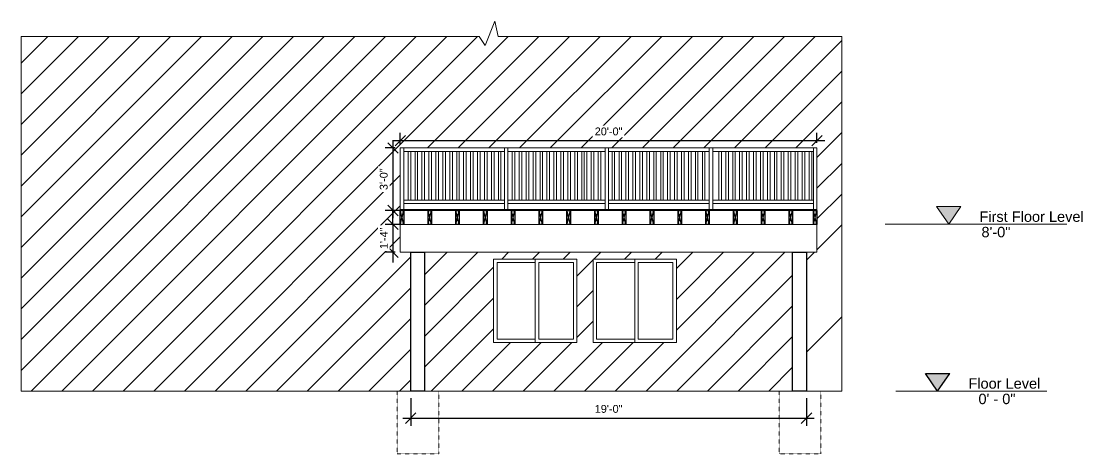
# Model space of a CAD drawing. Header units: inches. Extents: x 5821 to 9304, y -7513 to -2875.
# Drawn here: x 7631 to 8242, y -7513 to -7264 of the extents above; entities that cross this region are included whole.
import ezdxf

# ---------------------------------------------------------------- set-up
doc = ezdxf.new("R2010")
doc.units = ezdxf.units.IN
doc.header["$MEASUREMENT"] = 0
doc.linetypes.add('CENTER', pattern=[2, 1.25, -0.25, 0.25, -0.25])
doc.linetypes.add('Dash 1_16_', pattern=[0.125, 0.0625, -0.0625])
doc.layers.add('dimensions', color=1, linetype='Continuous')
doc.layers.add('RCP-MRKR', color=2, linetype='Continuous')
for name, color, linetype, lineweight in [('FOUNDATION', 95, 'CENTER', 9), ('Text', 7, 'Continuous', 9), ('wall view line', 70, 'Continuous', 13), ('window', 160, 'Continuous', 13), ('wood', 40, 'Continuous', 9)]:
    doc.layers.add(name, color=color, linetype=linetype, lineweight=lineweight)
doc.styles.add('Arial', font='arial.ttf', dxfattribs={"height": 6})
doc.styles.add('Arial_1', font='arial.ttf', dxfattribs={"height": 4.5})
doc.styles.add('Romans', font='romans.shx', dxfattribs={"width": 0.85})
doc.dimstyles.new('KjY-DIM_01', dxfattribs={"dimtxt": 0.09375, "dimasz": 0.078125, "dimexe": 0.0625, "dimexo": 0.09375, "dimgap": 0.015625, "dimtad": 1, "dimdec": 4, "dimzin": 3, "dimdsep": 46, "dimlunit": 4, "dimtxsty": 'Romans', "dimblk": 'ARCHTICK', "dimcen": 0, "dimdle": 0.03125, "dimclrd": 1, "dimclre": 1, "dimclrt": 1, "dimadec": 0, "dimazin": 0, "dimtfac": 1, "dimtdec": 4, "dimtmove": 2, "dimatfit": 3, "dimfxl": 1, "dimfrac": 2, "dimtolj": 1, "dimtzin": 0, "dimarcsym": 0})
doc.dimstyles.new('Linear_-_3_32__Arial', dxfattribs={"dimscale": 12, "dimtxt": 4.591167, "dimasz": 0.5, "dimexe": 0.375, "dimexo": 0.25, "dimgap": 0.25, "dimtad": 1, "dimdec": 5, "dimrnd": 0.03125, "dimzin": 1, "dimdsep": 46, "dimlunit": 4, "dimtxsty": 'Arial_1', "dimblk1": 'OBLIQUE', "dimblk2": 'OBLIQUE', "dimsah": 1, "dimcen": 0.09, "dimdle": 0.375, "dimazin": 0, "dimtfac": 1, "dimtdec": 4, "dimtix": 1, "dimtmove": 0, "dimatfit": 3, "dimfxl": 1, "dimtvp": 1, "dimtfill": 1, "dimfrac": 2, "dimtolj": 1, "dimtzin": 0, "dimarcsym": 2})

# ---------------------------------------------------------------- blocks, each defined once
blk = doc.blocks.new('_Oblique')
at = {"color": 0, "linetype": 'ByBlock', "lineweight": -2}
blk.add_line((-0.5, -0.5), (0.5, 0.5), dxfattribs=at)
blk = doc.blocks.new('*D402')
at = {"layer": 'Defpoints', "color": 0, "ltscale": 100, "transparency": 16777216}
for p in [(7849.13, -7381.31), (7849.13, -7397.31)]:
    blk.add_point(p, dxfattribs=at)
at = {"layer": 'dimensions', "color": 0, "lineweight": -2, "ltscale": 100, "transparency": 16777216}
for p, q in [((7844.92, -7381.31), (7844.92, -7375.31)), ((7846.13, -7381.31), (7840.42, -7381.31)), ((7844.92, -7381.31), (7844.92, -7397.31)), ((7846.13, -7397.31), (7840.42, -7397.31)), ((7844.92, -7397.31), (7844.92, -7403.31))]:
    blk.add_line(p, q, dxfattribs=at)
at = {"layer": 'dimensions', "color": 0, "lineweight": -2, "ltscale": 100, "transparency": 16777216, "xscale": 5.999999999999999, "yscale": 5.999999999999999, "zscale": 5.999999999999999}
for p, rotation in [((7844.92, -7381.31), 270), ((7844.92, -7397.31), 90)]:
    blk.add_blockref('_Oblique', p, dxfattribs=dict(at, rotation=rotation))
at = {"layer": 'dimensions', "color": 0, "lineweight": 0, "ltscale": 100, "transparency": 16777216, "insert": (7839.66, -7389.31), "char_height": 4.5, "attachment_point": 5, "rotation": 90, "style": 'Arial_1', "bg_fill": 3, "box_fill_scale": 1.25, "bg_fill_color": 256, "bg_fill_true_color": 13158600, "bg_fill_transparency": 0}
blk.add_mtext('\\A1;1\'-4"', dxfattribs=at)
at = {"layer": 'Defpoints', "color": 0, "ltscale": 100, "transparency": 16777216}
blk.add_point((7844.92, -7397.31), dxfattribs=at)
blk = doc.blocks.new('*D400')
at = {"layer": 'Defpoints', "color": 0, "ltscale": 100, "transparency": 16777216}
for p in [(7849.12, -7337.31), (7844.9, -7373.31), (7851.13, -7373.31)]:
    blk.add_point(p, dxfattribs=at)
at = {"layer": 'dimensions', "color": 0, "lineweight": -2, "ltscale": 100, "transparency": 16777216}
for p, q in [((7846.12, -7337.31), (7840.4, -7337.31)), ((7844.9, -7332.81), (7844.9, -7377.81)), ((7848.13, -7373.31), (7840.4, -7373.31))]:
    blk.add_line(p, q, dxfattribs=at)
at = {"layer": 'dimensions', "color": 0, "lineweight": -2, "ltscale": 100, "transparency": 16777216, "xscale": 5.999999999999999, "yscale": 5.999999999999999, "zscale": 5.999999999999999}
for p, rotation in [((7844.9, -7337.31), 90), ((7844.9, -7373.31), 270)]:
    blk.add_blockref('_Oblique', p, dxfattribs=dict(at, rotation=rotation))
at = {"layer": 'dimensions', "color": 0, "lineweight": 0, "ltscale": 100, "transparency": 16777216, "insert": (7839.61, -7355.31), "char_height": 4.5, "attachment_point": 5, "rotation": 90, "style": 'Arial_1', "bg_fill": 3, "box_fill_scale": 1.25, "bg_fill_color": 256, "bg_fill_true_color": 13158600, "bg_fill_transparency": 0}
blk.add_mtext('\\A1;3\'-0"', dxfattribs=at)
blk = doc.blocks.new('*D403')
at = {"layer": 'Defpoints', "color": 0, "ltscale": 100, "transparency": 16777216}
for p in [(8089.12, -7333.11), (8089.12, -7337.31), (7849.12, -7338.31)]:
    blk.add_point(p, dxfattribs=at)
at = {"layer": 'dimensions', "color": 0, "lineweight": -2, "ltscale": 100, "transparency": 16777216}
for p, q in [((7849.12, -7335.31), (7849.12, -7328.61)), ((8089.12, -7334.31), (8089.12, -7328.61)), ((7844.62, -7333.11), (8093.62, -7333.11))]:
    blk.add_line(p, q, dxfattribs=at)
at = {"layer": 'dimensions', "color": 0, "lineweight": -2, "ltscale": 100, "transparency": 16777216, "xscale": 5.999999999999999, "yscale": 5.999999999999999, "zscale": 5.999999999999999, "rotation": 180}
blk.add_blockref('_Oblique', (7849.12, -7333.11), dxfattribs=at)
at = {"layer": 'dimensions', "color": 0, "lineweight": -2, "ltscale": 100, "transparency": 16777216, "xscale": 5.999999999999999, "yscale": 5.999999999999999, "zscale": 5.999999999999999}
blk.add_blockref('_Oblique', (8089.12, -7333.11), dxfattribs=at)
at = {"layer": 'dimensions', "color": 0, "lineweight": 0, "ltscale": 100, "transparency": 16777216, "insert": (7969.12, -7327.82), "char_height": 4.5, "attachment_point": 5, "style": 'Arial_1', "bg_fill": 3, "box_fill_scale": 1.25, "bg_fill_color": 256, "bg_fill_true_color": 13158600, "bg_fill_transparency": 0}
blk.add_mtext('\\A1;20\'-0"', dxfattribs=at)
blk = doc.blocks.new('*D401')
at = {"layer": 'Defpoints', "color": 0, "ltscale": 100, "transparency": 16777216}
for p in [(7855.13, -7478.29), (8083.12, -7478.29), (8083.12, -7492.8)]:
    blk.add_point(p, dxfattribs=at)
at = {"layer": 'dimensions', "color": 0, "lineweight": -2, "ltscale": 100, "transparency": 16777216}
for p, q in [((7855.13, -7481.29), (7855.13, -7497.3)), ((8083.12, -7481.29), (8083.12, -7497.3)), ((7850.63, -7492.8), (8087.62, -7492.8))]:
    blk.add_line(p, q, dxfattribs=at)
at = {"layer": 'dimensions', "color": 0, "lineweight": -2, "ltscale": 100, "transparency": 16777216, "xscale": 5.999999999999999, "yscale": 5.999999999999999, "zscale": 5.999999999999999, "rotation": 180}
blk.add_blockref('_Oblique', (7855.13, -7492.8), dxfattribs=at)
at = {"layer": 'dimensions', "color": 0, "lineweight": -2, "ltscale": 100, "transparency": 16777216, "xscale": 5.999999999999999, "yscale": 5.999999999999999, "zscale": 5.999999999999999}
blk.add_blockref('_Oblique', (8083.12, -7492.8), dxfattribs=at)
at = {"layer": 'dimensions', "color": 0, "ltscale": 100, "transparency": 16777216, "insert": (7969.13, -7487.5), "char_height": 4.5, "attachment_point": 5, "style": 'Arial_1', "bg_fill": 3, "box_fill_scale": 1.25, "bg_fill_color": 256, "bg_fill_true_color": 13158600, "bg_fill_transparency": 0}
blk.add_mtext('\\A1;19\'-0"', dxfattribs=at)
blk = doc.blocks.new('_ArchTick')
at = {"color": 0, "linetype": 'ByBlock', "lineweight": 100, "const_width": 0.15}
blk.add_lwpolyline([(-0.5, -0.5), (0.5, 0.5)], dxfattribs=at)
blk = doc.blocks.new('*D404')
at = {"layer": 'Defpoints', "color": 0, "ltscale": 100, "transparency": 16777216}
for p in [(7844.88, -7373.31), (7849.13, -7373.31), (7849.13, -7381.31)]:
    blk.add_point(p, dxfattribs=at)
at = {"layer": 'dimensions', "color": 1, "lineweight": -2, "ltscale": 100, "transparency": 16777216}
for p, q in [((7849.03, -7373.31), (7844.82, -7373.31)), ((7844.88, -7381.34), (7844.88, -7373.28)), ((7849.03, -7381.31), (7844.82, -7381.31))]:
    blk.add_line(p, q, dxfattribs=at)
at = {"layer": 'dimensions', "color": 1, "lineweight": -2, "ltscale": 100, "transparency": 16777216, "xscale": 0.078125, "yscale": 0.078125, "zscale": 0.078125}
for p, rotation in [((7844.88, -7373.31), 90), ((7844.88, -7381.31), 270)]:
    blk.add_blockref('_ArchTick', p, dxfattribs=dict(at, rotation=rotation))
at = {"layer": 'dimensions', "color": 1, "ltscale": 100, "transparency": 16777216, "insert": (7844.81, -7377.31), "char_height": 0.0938, "attachment_point": 5, "rotation": 90, "style": 'Romans'}
blk.add_mtext('\\A1;8"', dxfattribs=at)

msp = doc.modelspace()

# ---------------------------------------------------------------- hatches: boundary and pattern name
h = msp.add_hatch(color=256)
h.dxf.hatch_style = 1
h.paths.add_polyline_path([(8158.641999, -7477.248685), (8165.641999, -7467.067074), (8151.641999, -7467.067074)])
at = {"layer": 'dimensions', "ltscale": 100}
h = msp.add_hatch(dxfattribs=at)
h.set_pattern_fill('ANSI31', color=8, scale=100)
h.set_pattern_definition([(45, (-15.383, -598.107), (-8.838835, 8.838835), [])])
h.paths.add_polyline_path([(8103.473262, -7273.158687), (7905.602212, -7273.158687), (7903.547709, -7264.407376), (7897.935641, -7278.44587), (7894.659551, -7273.158687), (7630.790885, -7273.158687), (7630.790885, -7381.248685), (7849.127785, -7381.248685), (7849.127785, -7373.313098), (7849.117467, -7337.313098), (8089.117467, -7337.313098), (8089.117467, -7373.313098), (8089.120497, -7373.313098), (8089.120497, -7381.248685), (8103.473262, -7381.248685)])
h.paths.add_polyline_path([(7855.130815, -7397.313098), (7849.127785, -7397.313098), (7849.127785, -7381.248685), (7630.790885, -7381.248685), (7630.790885, -7477.287747), (7855.130815, -7477.287747)])
h.paths.add_polyline_path([(7844.36965, -7396.891884), (7844.36965, -7382.124149), (7835.096458, -7382.124149), (7835.096458, -7396.891884)], flags=24)
h = msp.add_hatch(dxfattribs=at)
h.set_pattern_fill('ANSI31', color=8, scale=300)
h.set_pattern_definition([(45, (-15.383, -598.107), (-26.5165, 26.5165), [])])
h.paths.add_polyline_path([(8103.473262, -7381.248685), (8089.120497, -7381.248685), (8089.120497, -7381.313098), (8089.117467, -7397.313098), (8083.120497, -7397.313098), (8083.120497, -7477.287747), (8103.473262, -7477.287747)])
h = msp.add_hatch(dxfattribs=at)
h.set_pattern_fill('ANSI31', color=8, scale=100)
h.paths.add_polyline_path([(8075.120497, -7397.313098), (7863.130815, -7397.313098), (7863.130815, -7477.287747), (8075.120497, -7477.287747)])
h.paths.add_polyline_path([(7902.87126, -7449.313389), (7902.87126, -7401.304832), (7950.869771, -7401.304832), (7950.869771, -7449.313389)], flags=16)
h.paths.add_polyline_path([(7904.87126, -7447.313389), (7904.87126, -7403.304832), (7926.870516, -7403.304832), (7926.870516, -7447.313389)], flags=0)
h.paths.add_polyline_path([(7928.870516, -7447.313389), (7928.870516, -7403.304832), (7948.869771, -7403.304832), (7948.869771, -7447.313389)], flags=0)
h.paths.add_polyline_path([(7960.177045, -7449.313389), (7960.177045, -7401.304832), (8008.175557, -7401.304832), (8008.175557, -7449.313389)], flags=16)
h.paths.add_polyline_path([(7962.177045, -7447.313389), (7962.177045, -7403.304832), (7984.176301, -7403.304832), (7984.176301, -7447.313389)], flags=0)
h.paths.add_polyline_path([(7986.176301, -7447.313389), (7986.176301, -7403.304832), (8006.175557, -7403.304832), (8006.175557, -7447.313389)], flags=0)
at = {"layer": 'Text', "ltscale": 100}
h = msp.add_hatch(color=256, dxfattribs=at)
h.dxf.hatch_style = 1
h.paths.add_polyline_path([(8165.009238, -7381.248685), (8172.009238, -7371.067074), (8158.009238, -7371.067074)])

# ---------------------------------------------------------------- linework, layer by layer
for p, q in [((8151.641999, -7467.067074), (8165.641999, -7467.067074)), ((8158.641999, -7477.248685), (8151.641999, -7467.067074)), ((8158.641999, -7477.248685), (8165.641999, -7467.067074))]:
    msp.add_line(p, q)
at = {"layer": 'dimensions', "ltscale": 100}
for p, q in [((7867.130815, -7381.313098), (7865.127785, -7373.313098)), ((7865.127785, -7381.313098), (7867.117467, -7373.313098)), ((7883.130815, -7381.313098), (7881.127785, -7373.313098)), ((7881.127785, -7381.313098), (7883.117467, -7373.313098)), ((7899.130815, -7381.313098), (7897.127785, -7373.313098)), ((7897.127785, -7381.313098), (7899.117467, -7373.313098)), ((7915.130815, -7381.313098), (7913.127785, -7373.313098)), ((7913.127785, -7381.313098), (7915.117467, -7373.313098)), ((7931.130815, -7381.313098), (7929.127785, -7373.313098)), ((7929.127785, -7381.313098), (7931.117467, -7373.313098)), ((7947.130815, -7381.313098), (7945.127785, -7373.313098)), ((7945.127785, -7381.313098), (7947.117467, -7373.313098)), ((7963.130815, -7381.313098), (7961.127785, -7373.313098)), ((7961.127785, -7381.313098), (7963.117467, -7373.313098)), ((7979.130815, -7381.313098), (7977.127785, -7373.313098)), ((7977.127785, -7381.313098), (7979.117467, -7373.313098)), ((7995.130815, -7381.313098), (7993.127785, -7373.313098)), ((7993.127785, -7381.313098), (7995.117467, -7373.313098)), ((8011.130815, -7381.313098), (8009.127785, -7373.313098)), ((8009.127785, -7381.313098), (8011.117467, -7373.313098)), ((8027.130815, -7381.313098), (8025.127785, -7373.313098)), ((8025.127785, -7381.313098), (8027.117467, -7373.313098)), ((8043.130815, -7381.313098), (8041.127785, -7373.313098)), ((8041.127785, -7381.313098), (8043.117467, -7373.313098)), ((8059.130815, -7381.313098), (8057.127785, -7373.313098)), ((8057.127785, -7381.313098), (8059.117467, -7373.313098)), ((8075.130815, -7381.313098), (8073.127785, -7373.313098)), ((8073.127785, -7381.313098), (8075.117467, -7373.313098)), ((8089.120497, -7381.313098), (8087.117467, -7373.313098)), ((8087.117467, -7381.313098), (8089.107148, -7373.313098))]:
    msp.add_line(p, q, dxfattribs=at)
for points in [[(7865.127785, -7373.313098), (7867.130815, -7373.313098), (7867.130815, -7381.313098), (7865.127785, -7381.313098)], [(7881.127785, -7373.313098), (7883.130815, -7373.313098), (7883.130815, -7381.313098), (7881.127785, -7381.313098)], [(7897.127785, -7373.313098), (7899.130815, -7373.313098), (7899.130815, -7381.313098), (7897.127785, -7381.313098)], [(7913.127785, -7373.313098), (7915.130815, -7373.313098), (7915.130815, -7381.313098), (7913.127785, -7381.313098)], [(7929.127785, -7373.313098), (7931.130815, -7373.313098), (7931.130815, -7381.313098), (7929.127785, -7381.313098)], [(7945.127785, -7373.313098), (7947.130815, -7373.313098), (7947.130815, -7381.313098), (7945.127785, -7381.313098)], [(7961.127785, -7373.313098), (7963.130815, -7373.313098), (7963.130815, -7381.313098), (7961.127785, -7381.313098)], [(7977.127785, -7373.313098), (7979.130815, -7373.313098), (7979.130815, -7381.313098), (7977.127785, -7381.313098)], [(7993.127785, -7373.313098), (7995.130815, -7373.313098), (7995.130815, -7381.313098), (7993.127785, -7381.313098)], [(8009.127785, -7373.313098), (8011.130815, -7373.313098), (8011.130815, -7381.313098), (8009.127785, -7381.313098)], [(8025.127785, -7373.313098), (8027.130815, -7373.313098), (8027.130815, -7381.313098), (8025.127785, -7381.313098)], [(8041.127785, -7373.313098), (8043.130815, -7373.313098), (8043.130815, -7381.313098), (8041.127785, -7381.313098)], [(8057.127785, -7373.313098), (8059.130815, -7373.313098), (8059.130815, -7381.313098), (8057.127785, -7381.313098)], [(8073.127785, -7373.313098), (8075.130815, -7373.313098), (8075.130815, -7381.313098), (8073.127785, -7381.313098)], [(8087.117467, -7373.313098), (8089.120497, -7373.313098), (8089.120497, -7381.313098), (8087.117467, -7381.313098)]]:
    msp.add_lwpolyline(points, close=True, dxfattribs=at)
at = {"layer": 'RCP-MRKR', "ltscale": 100}
for points in [[(7855.130815, -7397.313098), (7863.130815, -7397.313098), (7863.130815, -7477.287747), (7855.130815, -7477.287747)], [(8075.120497, -7397.313098), (8083.120497, -7397.313098), (8083.120497, -7477.287747), (8075.120497, -7477.287747)]]:
    msp.add_lwpolyline(points, close=True, dxfattribs=at)
at = {"layer": 'Text', "ltscale": 100}
for p, q in [((8158.009238, -7371.067074), (8172.009238, -7371.067074)), ((8165.009238, -7381.248685), (8158.009238, -7371.067074)), ((8165.009238, -7381.248685), (8172.009238, -7371.067074)), ((8128.424428, -7381.248685), (8233.009238, -7381.248685)), ((8134.50606, -7477.248685), (8221.641999, -7477.248685))]:
    msp.add_line(p, q, dxfattribs=at)
at = {"layer": 'wall view line', "ltscale": 100}
for p, q in [((7897.935641, -7278.44587), (7903.547709, -7264.407376)), ((7903.547709, -7264.407376), (7905.602212, -7273.158687)), ((7630.790885, -7477.287747), (7630.790885, -7273.158687)), ((7630.790885, -7273.158687), (7894.659551, -7273.158687)), ((7894.659551, -7273.158687), (7897.935641, -7278.44587)), ((7905.602212, -7273.158687), (8103.473262, -7273.158687)), ((8103.473262, -7273.158687), (8103.473262, -7477.287747)), ((7976.617467, -7337.313098), (7849.117467, -7337.313098)), ((7911.117467, -7337.313098), (7911.117467, -7372.813098)), ((7967.117467, -7337.313098), (7967.117467, -7372.813098)), ((7975.117467, -7337.313098), (8033.117467, -7337.313098)), ((8027.117467, -7337.313098), (8027.117467, -7372.813098)), ((8087.118989, -7337.313098), (8087.118989, -7372.813098)), ((7853.617467, -7339.313098), (7853.617467, -7367.313098)), ((7855.117467, -7339.313098), (7855.117467, -7367.313098)), ((7857.617467, -7339.313098), (7857.617467, -7367.313098)), ((7859.117467, -7339.313098), (7859.117467, -7367.313098)), ((7861.617467, -7339.313098), (7861.617467, -7367.313098)), ((7863.117467, -7339.313098), (7863.117467, -7367.313098)), ((7865.617467, -7339.313098), (7865.617467, -7367.313098)), ((7867.117467, -7339.313098), (7867.117467, -7367.313098)), ((7869.617467, -7339.313098), (7869.617467, -7367.313098)), ((7871.117467, -7339.313098), (7871.117467, -7367.313098)), ((7873.617467, -7339.313098), (7873.617467, -7367.313098)), ((7875.117467, -7339.313098), (7875.117467, -7367.313098)), ((7877.617467, -7339.313098), (7877.617467, -7367.313098)), ((7879.117467, -7339.313098), (7879.117467, -7367.313098)), ((7881.617467, -7339.313098), (7881.617467, -7367.313098)), ((7883.117467, -7339.313098), (7883.117467, -7367.313098)), ((7885.617467, -7339.313098), (7885.617467, -7367.313098)), ((7887.117467, -7339.313098), (7887.117467, -7367.313098)), ((7889.617467, -7339.313098), (7889.617467, -7367.313098)), ((7891.117467, -7339.313098), (7891.117467, -7367.313098)), ((7893.617467, -7339.313098), (7893.617467, -7367.313098)), ((7895.117467, -7339.313098), (7895.117467, -7367.313098)), ((7897.617467, -7339.313098), (7897.617467, -7367.313098)), ((7899.117467, -7339.313098), (7899.117467, -7367.313098)), ((7901.617467, -7339.313098), (7901.617467, -7367.313098)), ((7903.117467, -7339.313098), (7903.117467, -7367.313098)), ((7905.617467, -7339.313098), (7905.617467, -7367.313098)), ((7905.617467, -7339.313098), (7905.617467, -7367.313098)), ((7907.117467, -7339.313098), (7907.117467, -7367.313098)), ((7911.117467, -7339.313098), (7967.117467, -7339.313098)), ((7913.617467, -7339.313098), (7913.617467, -7367.313098)), ((7915.117467, -7339.313098), (7915.117467, -7367.313098)), ((7917.617467, -7339.313098), (7917.617467, -7367.313098)), ((7919.117467, -7339.313098), (7919.117467, -7367.313098)), ((7921.617467, -7339.313098), (7921.617467, -7367.313098)), ((7923.117467, -7339.313098), (7923.117467, -7367.313098)), ((7925.617467, -7339.313098), (7925.617467, -7367.313098)), ((7927.117467, -7339.313098), (7927.117467, -7367.313098)), ((7929.617467, -7339.313098), (7929.617467, -7367.313098)), ((7931.117467, -7339.313098), (7931.117467, -7367.313098)), ((7933.617467, -7339.313098), (7933.617467, -7367.313098)), ((7935.117467, -7339.313098), (7935.117467, -7367.313098)), ((7937.617467, -7339.313098), (7937.617467, -7367.313098)), ((7939.117467, -7339.313098), (7939.117467, -7367.313098)), ((7941.617467, -7339.313098), (7941.617467, -7367.313098)), ((7943.117467, -7339.313098), (7943.117467, -7367.313098)), ((7945.617467, -7339.313098), (7945.617467, -7367.313098)), ((7947.117467, -7339.313098), (7947.117467, -7367.313098)), ((7949.617467, -7339.313098), (7949.617467, -7367.313098)), ((7951.117467, -7339.313098), (7951.117467, -7367.313098)), ((7953.617467, -7339.313098), (7953.617467, -7367.313098)), ((7955.117467, -7339.313098), (7955.117467, -7367.313098)), ((7955.117467, -7339.313098), (7955.117467, -7367.313098)), ((7956.617467, -7339.313098), (7956.617467, -7367.313098)), ((7959.117467, -7339.313098), (7959.117467, -7367.313098)), ((7960.617467, -7339.313098), (7960.617467, -7367.313098)), ((7963.117467, -7339.313098), (7963.117467, -7367.313098)), ((7964.617467, -7339.313098), (7964.617467, -7367.313098)), ((7969.135746, -7339.313098), (8027.117467, -7339.313098)), ((7971.117467, -7339.313098), (7971.117467, -7367.313098)), ((7972.617467, -7339.313098), (7972.617467, -7367.313098)), ((7975.117467, -7339.313098), (8027.117467, -7339.313098)), ((7975.117467, -7339.313098), (7975.117467, -7339.313098)), ((7975.117467, -7339.313098), (7975.117467, -7367.313098)), ((7975.117467, -7339.313098), (7975.117467, -7367.313098)), ((7976.617467, -7339.313098), (7976.617467, -7367.313098)), ((7976.617467, -7339.313098), (7976.617467, -7367.313098)), ((7979.117467, -7339.313098), (7979.117467, -7367.313098)), ((7979.117467, -7339.313098), (7979.117467, -7367.313098)), ((7980.617467, -7339.313098), (7980.617467, -7367.313098)), ((7980.617467, -7339.313098), (7980.617467, -7367.313098)), ((7983.117467, -7339.313098), (7983.117467, -7367.313098)), ((7983.117467, -7339.313098), (7983.117467, -7367.313098)), ((7984.617467, -7339.313098), (7984.617467, -7367.313098)), ((7984.617467, -7339.313098), (7984.617467, -7367.313098)), ((7987.117467, -7339.313098), (7987.117467, -7367.313098)), ((7987.117467, -7339.313098), (7987.117467, -7367.313098)), ((7988.617467, -7339.313098), (7988.617467, -7367.313098)), ((7988.617467, -7339.313098), (7988.617467, -7367.313098)), ((7991.117467, -7339.313098), (7991.117467, -7367.313098)), ((7991.117467, -7339.313098), (7991.117467, -7367.313098)), ((7992.617467, -7339.313098), (7992.617467, -7367.313098)), ((7992.617467, -7339.313098), (7992.617467, -7367.313098)), ((7995.117467, -7339.313098), (7995.117467, -7367.313098)), ((7995.117467, -7339.313098), (7995.117467, -7367.313098)), ((7996.617467, -7339.313098), (7996.617467, -7367.313098)), ((7996.617467, -7339.313098), (7996.617467, -7367.313098)), ((7999.117467, -7339.313098), (7999.117467, -7367.313098)), ((7999.117467, -7339.313098), (7999.117467, -7367.313098)), ((8000.617467, -7339.313098), (8000.617467, -7367.313098)), ((8000.617467, -7339.313098), (8000.617467, -7367.313098)), ((8003.117467, -7339.313098), (8003.117467, -7367.313098)), ((8003.117467, -7339.313098), (8003.117467, -7367.313098)), ((8004.617467, -7339.313098), (8004.617467, -7367.313098)), ((8004.617467, -7339.313098), (8004.617467, -7367.313098)), ((8007.117467, -7339.313098), (8007.117467, -7367.313098)), ((8008.617467, -7339.313098), (8008.617467, -7367.313098)), ((8011.117467, -7339.313098), (8011.117467, -7367.313098)), ((8012.617467, -7339.313098), (8012.617467, -7367.313098)), ((8015.117467, -7339.313098), (8015.117467, -7367.313098)), ((8016.617467, -7339.313098), (8016.617467, -7367.313098)), ((8019.117467, -7339.313098), (8019.117467, -7367.313098)), ((8020.617467, -7339.313098), (8020.617467, -7367.313098)), ((8023.117467, -7339.313098), (8023.117467, -7367.313098)), ((8024.617467, -7339.313098), (8024.617467, -7367.313098)), ((8029.135746, -7339.313098), (8033.117467, -7339.313098)), ((8029.135746, -7339.313098), (8087.118989, -7339.313098)), ((8032.617467, -7339.313098), (8032.617467, -7367.313098)), ((8032.617467, -7339.313098), (8032.617467, -7367.313098)), ((8034.117467, -7339.313098), (8034.117467, -7367.313098)), ((8036.617467, -7339.313098), (8036.617467, -7367.313098)), ((8038.117467, -7339.313098), (8038.117467, -7367.313098)), ((8040.617467, -7339.313098), (8040.617467, -7367.313098)), ((8042.117467, -7339.313098), (8042.117467, -7367.313098)), ((8044.617467, -7339.313098), (8044.617467, -7367.313098)), ((8046.117467, -7339.313098), (8046.117467, -7367.313098)), ((8048.617467, -7339.313098), (8048.617467, -7367.313098)), ((8050.117467, -7339.313098), (8050.117467, -7367.313098)), ((8052.617467, -7339.313098), (8052.617467, -7367.313098)), ((8054.117467, -7339.313098), (8054.117467, -7367.313098)), ((8056.617467, -7339.313098), (8056.617467, -7367.313098)), ((8058.117467, -7339.313098), (8058.117467, -7367.313098)), ((8060.617467, -7339.313098), (8060.617467, -7367.313098)), ((8062.117467, -7339.313098), (8062.117467, -7367.313098)), ((8064.617467, -7339.313098), (8064.617467, -7367.313098)), ((8066.117467, -7339.313098), (8066.117467, -7367.313098)), ((8068.617467, -7339.313098), (8068.617467, -7367.313098)), ((8070.117467, -7339.313098), (8070.117467, -7367.313098)), ((8072.617467, -7339.313098), (8072.617467, -7367.313098)), ((8074.117467, -7339.313098), (8074.117467, -7367.313098)), ((8076.617467, -7339.313098), (8076.617467, -7367.313098)), ((8078.117467, -7339.313098), (8078.117467, -7367.313098)), ((8080.617467, -7339.313098), (8080.617467, -7367.313098)), ((8082.117467, -7339.313098), (8082.117467, -7367.313098)), ((8082.117467, -7339.313098), (8082.117467, -7367.313098)), ((8086.117467, -7339.313098), (8086.117467, -7367.313098)), ((7849.126016, -7367.313098), (7849.117467, -7367.313098)), ((7909.126606, -7367.313098), (7851.117467, -7367.313098)), ((7967.117467, -7367.313098), (7911.117467, -7367.313098)), ((7911.117467, -7367.313098), (7967.117467, -7367.313098)), ((7975.117467, -7367.313098), (7969.135746, -7367.313098)), ((7969.135746, -7367.313098), (8027.117467, -7367.313098)), ((7975.117467, -7367.313098), (8027.117467, -7367.313098)), ((8029.135746, -7367.313098), (8033.117467, -7367.313098)), ((8029.135746, -7367.313098), (8087.118989, -7367.313098)), ((7849.126606, -7369.313098), (7849.117467, -7369.313098)), ((7849.127785, -7372.813098), (8089.117467, -7372.813098)), ((7849.127785, -7373.313098), (8089.117467, -7373.313098)), ((7849.127785, -7373.313098), (7937.127785, -7373.313098)), ((7849.127785, -7373.313098), (7849.127785, -7397.313098)), ((7909.126606, -7369.313098), (7851.117467, -7369.313098)), ((7967.117467, -7369.313098), (7911.117467, -7369.313098)), ((7911.117467, -7369.313098), (7967.117467, -7369.313098)), ((7975.117467, -7369.313098), (7969.135746, -7369.313098)), ((7969.135746, -7369.313098), (8027.117467, -7369.313098)), ((7975.117467, -7369.313098), (8027.117467, -7369.313098)), ((8029.135746, -7369.313098), (8033.117467, -7369.313098)), ((8029.135746, -7369.313098), (8087.118989, -7369.313098)), ((8089.117467, -7373.313098), (8089.117467, -7397.313098)), ((7849.127785, -7381.313098), (8089.117467, -7381.313098)), ((7849.127785, -7397.313098), (7939.127785, -7397.313098)), ((7849.127785, -7397.313098), (8089.117467, -7397.313098))]:
    msp.add_line(p, q, dxfattribs=at)
at = {"layer": 'wall view line'}
for p, q in [((7865.127785, -7381.313098), (7865.127785, -7373.313098)), ((7947.127785, -7381.313098), (7947.127785, -7373.313098)), ((7961.127785, -7381.313098), (7961.127785, -7373.313098))]:
    msp.add_line(p, q, dxfattribs=at)
at = {"layer": 'window', "ltscale": 100}
for p, q in [((7926.870516, -7449.313389), (7926.870516, -7401.304832)), ((7928.870516, -7447.313389), (7928.870516, -7403.304832)), ((7984.176301, -7449.313389), (7984.176301, -7401.304832)), ((7986.176301, -7447.313389), (7986.176301, -7403.304832))]:
    msp.add_line(p, q, dxfattribs=at)
for points in [[(7902.87126, -7401.304832), (7950.869771, -7401.304832), (7950.869771, -7449.313389), (7902.87126, -7449.313389)], [(7960.177045, -7401.304832), (8008.175557, -7401.304832), (8008.175557, -7449.313389), (7960.177045, -7449.313389)]]:
    msp.add_lwpolyline(points, close=True, dxfattribs=at)
for points in [[(7926.870516, -7447.313389), (7904.87126, -7447.313389), (7904.87126, -7403.304832), (7926.870516, -7403.304832)], [(7928.870516, -7403.304832), (7948.869771, -7403.304832), (7948.869771, -7447.313389), (7928.870516, -7447.313389)], [(7984.176301, -7447.313389), (7962.177045, -7447.313389), (7962.177045, -7403.304832), (7984.176301, -7403.304832)], [(7986.176301, -7403.304832), (8006.175557, -7403.304832), (8006.175557, -7447.313389), (7986.176301, -7447.313389)]]:
    msp.add_lwpolyline(points, dxfattribs=at)
at = {"layer": 'wood', "color": 255, "lineweight": 20}
msp.add_line((7849.127785, -7373.313098), (7849.127785, -7373.313098), dxfattribs=at)

# ---------------------------------------------------------------- texts
at = {"layer": 'Text', "ltscale": 100, "char_height": 6, "attachment_point": 1, "style": 'Arial'}
for s, insert, width in [('First Floor Level', (8182.734715, -7373.848096), 70.70090383), ('8\'-0"', (8183.897991, -7382.729273), 70.70090383), ('Floor Level', (8176.367477, -7469.848096), 49.10554175), ('0\' - 0"', (8182.160674, -7478.729273), 25.9065)]:
    msp.add_mtext(s, dxfattribs=dict(at, insert=insert, width=width))

# ---------------------------------------------------------------- next in the draw order: dimensions: what is measured, and where the dimension line sits
at = {"layer": 'dimensions', "lineweight": 0, "ltscale": 100}
dim = msp.add_linear_dim(base=(7844.921663, -7397.313098), p1=(7849.127785, -7381.313098), p2=(7849.127785, -7397.313098), angle=90, dimstyle='Linear_-_3_32__Arial', override={"dimpost": '<>'}, dxfattribs=at)
dim.commit()
dim.dimension.update_dxf_attribs({"geometry": '*D402', "text_midpoint": (7839.662454, -7389.313098)})
at = {"layer": 'dimensions', "ltscale": 100}
dim = msp.add_linear_dim(base=(8083.120497, -7492.79512), p1=(7855.130815, -7478.287747), p2=(8083.120497, -7478.287747), dimstyle='Linear_-_3_32__Arial', override={"dimpost": '<>'}, dxfattribs=at)
dim.commit()
dim.dimension.update_dxf_attribs({"geometry": '*D401', "text_midpoint": (7969.125656, -7487.497542)})

# ---------------------------------------------------------------- next in the draw order: linework, layer by layer
at = {"layer": 'FOUNDATION', "linetype": 'Dash 1_16_'}
for points in [[(7847.347503, -7513.287747), (7871.347503, -7513.287747), (7871.347503, -7477.287747), (7847.347503, -7477.287747)], [(8067.337185, -7513.287747), (8091.337185, -7513.287747), (8091.337185, -7477.287747), (8067.337185, -7477.287747)]]:
    msp.add_lwpolyline(points, close=True, dxfattribs=at)
at = {"layer": 'wall view line', "ltscale": 100}
msp.add_line((8103.473262, -7477.287747), (7630.790885, -7477.287747), dxfattribs=at)

# ---------------------------------------------------------------- next in the draw order: dimensions: what is measured, and where the dimension line sits
at = {"layer": 'dimensions', "lineweight": 0, "ltscale": 100}
dim = msp.add_linear_dim(base=(7844.904616, -7373.313098), p1=(7849.117467, -7337.313098), p2=(7851.130815, -7373.313098), angle=90, dimstyle='Linear_-_3_32__Arial', override={"dimpost": '<>'}, dxfattribs=at)
dim.commit()
dim.dimension.update_dxf_attribs({"geometry": '*D400', "text_midpoint": (7839.605503, -7355.313098)})

# ---------------------------------------------------------------- next in the draw order: linework, layer by layer
at = {"layer": 'dimensions', "ltscale": 100}
for p, q in [((7851.130815, -7381.313098), (7849.127785, -7373.313098)), ((7849.127785, -7381.313098), (7851.117467, -7373.313098))]:
    msp.add_line(p, q, dxfattribs=at)
msp.add_lwpolyline([(7849.127785, -7373.313098), (7851.130815, -7373.313098), (7851.130815, -7381.313098), (7849.127785, -7381.313098)], close=True, dxfattribs=at)
at = {"layer": 'wall view line', "ltscale": 100}
for p, q in [((7849.127785, -7373.313098), (7849.117467, -7337.313098)), ((7849.117467, -7337.313098), (8089.117467, -7337.313098)), ((7851.127638, -7372.813098), (7851.117172, -7337.313098)), ((7851.117467, -7339.313098), (7909.126606, -7339.313098)), ((7849.117467, -7367.313098), (7849.126016, -7367.313098)), ((7851.117467, -7367.313098), (7909.126606, -7367.313098)), ((7849.117467, -7369.313098), (7849.126606, -7369.313098)), ((7851.117467, -7369.313098), (7909.126606, -7369.313098))]:
    msp.add_line(p, q, dxfattribs=at)
at = {"layer": 'wall view line'}
msp.add_line((7849.127785, -7381.313098), (7849.127785, -7373.313098), dxfattribs=at)

# ---------------------------------------------------------------- next in the draw order: dimensions: what is measured, and where the dimension line sits
at = {"layer": 'dimensions', "ltscale": 100}
dim = msp.add_linear_dim(base=(7844.8826, -7373.313098), p1=(7849.127785, -7381.313098), p2=(7849.127785, -7373.313098), angle=90, dimstyle='KjY-DIM_01', dxfattribs=at)
dim.commit()
dim.dimension.update_dxf_attribs({"geometry": '*D404', "text_midpoint": (7844.811171, -7377.313098)})

# ---------------------------------------------------------------- next in the draw order: dimensions: what is measured, and where the dimension line sits
at = {"layer": 'dimensions', "lineweight": 0, "ltscale": 100}
dim = msp.add_linear_dim(base=(8089.117467, -7333.114421), p1=(7849.117467, -7338.313098), p2=(8089.117467, -7337.313098), dimstyle='Linear_-_3_32__Arial', override={"dimpost": '<>'}, dxfattribs=at)
dim.commit()
dim.dimension.update_dxf_attribs({"geometry": '*D403', "text_midpoint": (7969.117467, -7327.816843)})

# ---------------------------------------------------------------- next in the draw order: linework, layer by layer
at = {"layer": 'wall view line', "ltscale": 100}
for p, q in [((7909.126606, -7337.313098), (7909.126606, -7372.813098)), ((7969.135746, -7337.313098), (7969.135746, -7372.813098)), ((8029.135746, -7337.313098), (8029.135746, -7372.813098)), ((8089.117467, -7373.313098), (8089.117467, -7337.313098)), ((8080.617467, -7339.313098), (8080.617467, -7367.313098)), ((8082.117467, -7339.313098), (8082.117467, -7367.313098)), ((8084.617467, -7339.313098), (8084.617467, -7367.313098)), ((8086.117467, -7339.313098), (8086.117467, -7367.313098)), ((8086.117467, -7339.313098), (8086.117467, -7367.313098))]:
    msp.add_line(p, q, dxfattribs=at)

doc.saveas('drawing.dxf')
